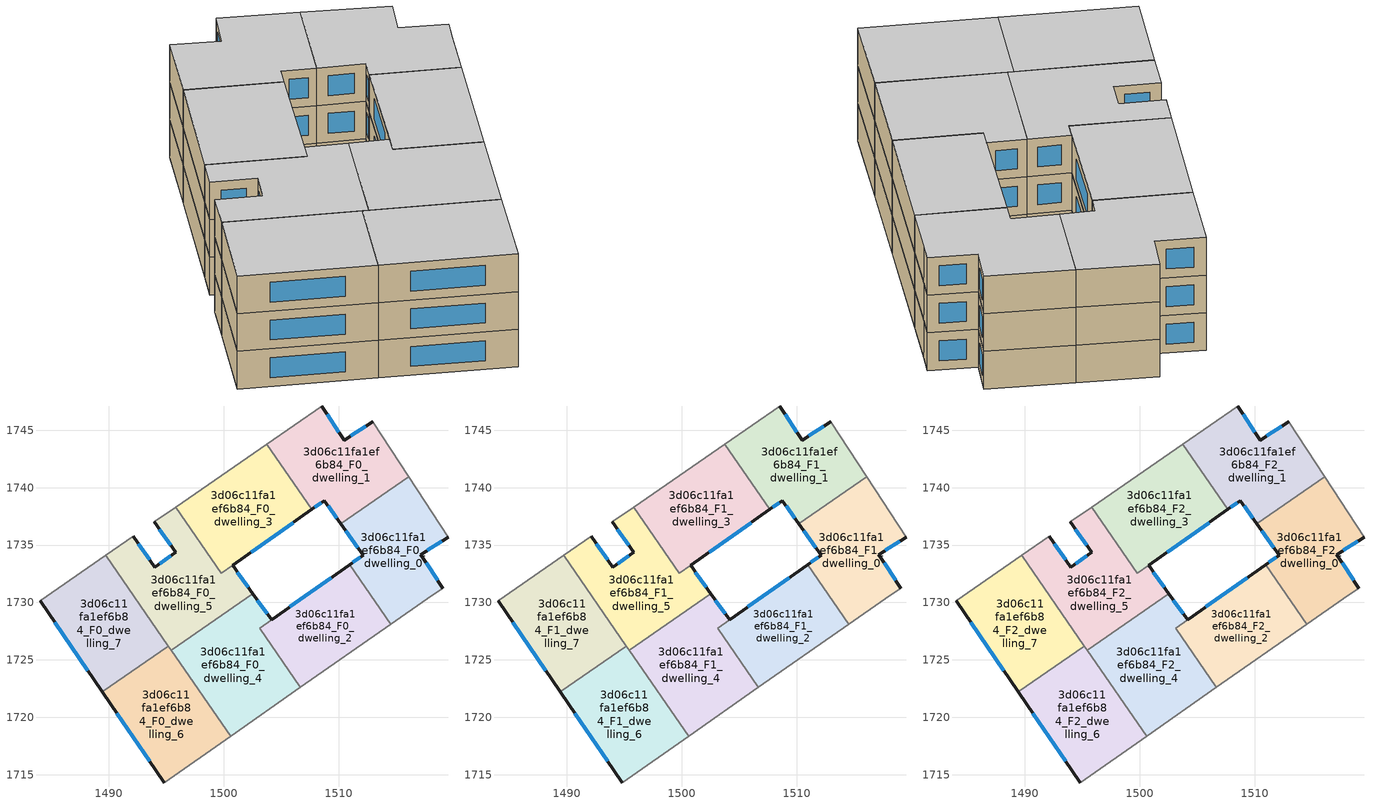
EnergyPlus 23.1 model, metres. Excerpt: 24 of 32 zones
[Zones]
3d06c11fa1ef6b84_F0_dwelling_0
 floor ground (EU_floor_Construction): 1516.1,1740.95 1519.54,1735.7 1517.18,1734.16 1519.09,1731.24 1517.72,1730.34 1514.55,1728.12 1510.98,1733.29 1512.15,1734.12 1510.19,1736.87 z0
 wall outside (EU_wall_Construction): 1510.19,1736.87 1512.15,1734.12 1510.98,1733.29 / 1519.09,1731.24 1517.18,1734.16 1519.54,1735.7 z0:3
 wall adiabatic (EU_wall_Construction): 1514.55,1728.12 1517.72,1730.34 1519.09,1731.24 / 1519.54,1735.7 1516.1,1740.95 z0:3
 wall to 3d06c11fa1ef6b84_F0_dwelling_2 (EU_wall_Construction): 1510.98,1733.29 1514.55,1728.12 z0:3
 wall to 3d06c11fa1ef6b84_F0_dwelling_1 (EU_wall_Construction): 1516.1,1740.95 1510.19,1736.87 z0:3
 window (EU_Window_Construction): 1511.88,1733.93 1511.26,1733.49 / 1510.65,1736.22 1511.69,1734.77 / 1517.73,1734.52 1518.98,1735.34 / 1518.64,1731.92 1517.63,1733.48 z0.7:2.3
3d06c11fa1ef6b84_F0_dwelling_1
 floor ground (EU_floor_Construction): 1512.97,1745.75 1516.1,1740.95 1510.19,1736.87 1508.76,1738.88 1507.66,1738.1 1503.75,1743.78 1508.55,1747.09 1510.48,1744.13 z0
 wall outside (EU_wall_Construction): 1507.66,1738.1 1508.76,1738.88 1510.19,1736.87 / 1512.97,1745.75 1510.48,1744.13 1508.55,1747.09 z0:3
 wall to 3d06c11fa1ef6b84_F0_dwelling_3 (EU_wall_Construction): 1503.75,1743.78 1507.66,1738.1 z0:3
 wall adiabatic (EU_wall_Construction): 1508.55,1747.09 1503.75,1743.78 / 1516.1,1740.95 1512.97,1745.75 z0:3
 window (EU_Window_Construction): 1509.09,1738.41 1509.85,1737.34 / 1507.92,1738.28 1508.5,1738.7 / 1510.03,1744.82 1509,1746.39 / 1512.39,1745.37 1511.07,1744.51 z0.7:2.3
3d06c11fa1ef6b84_F0_dwelling_2
 floor ground (EU_floor_Construction): 1510.98,1733.29 1514.55,1728.12 1506.67,1722.6 1503.13,1727.73 z0
 wall outside (EU_wall_Construction): 1510.98,1733.29 1504.17,1728.47 z0:3
 wall adiabatic (EU_wall_Construction): 1506.67,1722.6 1514.55,1728.12 z0:3
 wall to 3d06c11fa1ef6b84_F0_dwelling_4 (EU_wall_Construction): 1504.17,1728.47 1503.13,1727.73 1506.67,1722.6 z0:3
 window (EU_Window_Construction): 1509.38,1732.16 1505.77,1729.6 z0.7:2.3
3d06c11fa1ef6b84_F0_dwelling_3
 floor ground (EU_floor_Construction): 1503.75,1743.78 1507.66,1738.1 1499.81,1732.54 1495.83,1738.31 z0
 wall outside (EU_wall_Construction): 1500.78,1733.23 1507.66,1738.1 z0:3
 wall adiabatic (EU_wall_Construction): 1503.75,1743.78 1495.83,1738.31 z0:3
 wall to 3d06c11fa1ef6b84_F0_dwelling_5 (EU_wall_Construction): 1495.83,1738.31 1499.81,1732.54 1500.78,1733.23 z0:3
 window (EU_Window_Construction): 1502.4,1734.37 1506.05,1736.96 z0.7:2.3
3d06c11fa1ef6b84_F0_dwelling_4
 floor ground (EU_floor_Construction): 1504.17,1728.47 1503.13,1727.73 1506.67,1722.6 1500.6,1718.35 1495.44,1725.83 1502.55,1730.74 z0
 wall outside (EU_wall_Construction): 1504.17,1728.47 1502.55,1730.74 z0:3
 wall adiabatic (EU_wall_Construction): 1500.6,1718.35 1506.67,1722.6 z0:3
 wall to 3d06c11fa1ef6b84_F0_dwelling_5 (EU_wall_Construction): 1502.55,1730.74 1495.44,1725.83 z0:3
 wall to 3d06c11fa1ef6b84_F0_dwelling_6 (EU_wall_Construction): 1495.44,1725.83 1500.6,1718.35 z0:3
 window (EU_Window_Construction): 1503.79,1729 1502.93,1730.21 z0.7:2.3
3d06c11fa1ef6b84_F0_dwelling_5
 floor ground (EU_floor_Construction): 1500.78,1733.23 1502.55,1730.74 1495.44,1725.83 1489.73,1734.1 1492.12,1735.75 1493.99,1733.07 1495.83,1734.35 1493.96,1737.02 1495.83,1738.31 1499.81,1732.54 z0
 wall outside (EU_wall_Construction): 1493.96,1737.02 1495.83,1734.35 1493.99,1733.07 1492.12,1735.75 / 1502.55,1730.74 1500.78,1733.23 z0:3
 wall adiabatic (EU_wall_Construction): 1492.12,1735.75 1489.73,1734.1 / 1495.83,1738.31 1493.96,1737.02 z0:3
 wall to 3d06c11fa1ef6b84_F0_dwelling_7 (EU_wall_Construction): 1489.73,1734.1 1495.19,1726.18 z0:3
 wall to 3d06c11fa1ef6b84_F0_dwelling_6 (EU_wall_Construction): 1495.19,1726.18 1495.44,1725.83 z0:3
 window (EU_Window_Construction): 1493.55,1733.7 1492.56,1735.13 / 1495.39,1734.05 1494.42,1733.37 / 1494.4,1736.39 1495.39,1734.98 / 1502.14,1731.32 1501.2,1732.64 z0.7:2.3
3d06c11fa1ef6b84_F0_dwelling_6
 floor ground (EU_floor_Construction): 1495.19,1726.18 1500.6,1718.35 1494.82,1714.29 1489.42,1722.2 z0
 wall outside (EU_wall_Construction): 1489.42,1722.2 1494.82,1714.29 z0:3
 wall adiabatic (EU_wall_Construction): 1494.82,1714.29 1500.6,1718.35 z0:3
 wall to 3d06c11fa1ef6b84_F0_dwelling_7 (EU_wall_Construction): 1495.19,1726.18 1489.42,1722.2 z0:3
 window (EU_Window_Construction): 1490.69,1720.34 1493.55,1716.15 z0.7:2.3
3d06c11fa1ef6b84_F0_dwelling_7
 floor ground (EU_floor_Construction): 1489.73,1734.1 1495.19,1726.18 1489.42,1722.2 1484,1730.15 z0
 wall outside (EU_wall_Construction): 1484,1730.15 1489.42,1722.2 z0:3
 wall adiabatic (EU_wall_Construction): 1489.73,1734.1 1484,1730.15 z0:3
 window (EU_Window_Construction): 1485.28,1728.29 1488.15,1724.07 z0.7:2.3
3d06c11fa1ef6b84_F1_dwelling_0
 floor to 3d06c11fa1ef6b84_F0_dwelling_0 (EU_floor_Construction): 1516.1,1740.95 1519.54,1735.7 1517.18,1734.16 1519.09,1731.24 1517.72,1730.34 1514.55,1728.12 1510.98,1733.29 1512.15,1734.12 1510.19,1736.87 z3
 wall outside (EU_wall_Construction): 1510.19,1736.87 1512.15,1734.12 1510.98,1733.29 / 1519.09,1731.24 1517.18,1734.16 1519.54,1735.7 z3:6
 wall adiabatic (EU_wall_Construction): 1514.55,1728.12 1517.72,1730.34 1519.09,1731.24 / 1519.54,1735.7 1516.1,1740.95 z3:6
 wall to 3d06c11fa1ef6b84_F1_dwelling_2 (EU_wall_Construction): 1510.98,1733.29 1514.55,1728.12 z3:6
 wall to 3d06c11fa1ef6b84_F1_dwelling_1 (EU_wall_Construction): 1516.1,1740.95 1510.19,1736.87 z3:6
 window (EU_Window_Construction): 1511.88,1733.93 1511.26,1733.49 / 1510.65,1736.22 1511.69,1734.77 / 1517.73,1734.52 1518.98,1735.34 / 1518.64,1731.92 1517.63,1733.48 z3.7:5.3
3d06c11fa1ef6b84_F1_dwelling_1
 floor to 3d06c11fa1ef6b84_F0_dwelling_1 (EU_floor_Construction): 1512.97,1745.75 1516.1,1740.95 1510.19,1736.87 1508.76,1738.88 1507.66,1738.1 1503.75,1743.78 1508.55,1747.09 1510.48,1744.13 z3
 wall outside (EU_wall_Construction): 1507.66,1738.1 1508.76,1738.88 1510.19,1736.87 / 1512.97,1745.75 1510.48,1744.13 1508.55,1747.09 z3:6
 wall to 3d06c11fa1ef6b84_F1_dwelling_3 (EU_wall_Construction): 1503.75,1743.78 1507.66,1738.1 z3:6
 wall adiabatic (EU_wall_Construction): 1508.55,1747.09 1503.75,1743.78 / 1516.1,1740.95 1512.97,1745.75 z3:6
 window (EU_Window_Construction): 1509.09,1738.41 1509.85,1737.34 / 1507.92,1738.28 1508.5,1738.7 / 1510.03,1744.82 1509,1746.39 / 1512.39,1745.37 1511.07,1744.51 z3.7:5.3
3d06c11fa1ef6b84_F1_dwelling_2
 floor to 3d06c11fa1ef6b84_F0_dwelling_2 (EU_floor_Construction): 1510.98,1733.29 1514.55,1728.12 1506.67,1722.6 1503.13,1727.73 z3
 wall outside (EU_wall_Construction): 1510.98,1733.29 1504.17,1728.47 z3:6
 wall adiabatic (EU_wall_Construction): 1506.67,1722.6 1514.55,1728.12 z3:6
 wall to 3d06c11fa1ef6b84_F1_dwelling_4 (EU_wall_Construction): 1504.17,1728.47 1503.13,1727.73 1506.67,1722.6 z3:6
 window (EU_Window_Construction): 1509.38,1732.16 1505.77,1729.6 z3.7:5.3
3d06c11fa1ef6b84_F1_dwelling_3
 floor to 3d06c11fa1ef6b84_F0_dwelling_3 (EU_floor_Construction): 1503.75,1743.78 1507.66,1738.1 1499.81,1732.54 1495.83,1738.31 z3
 wall outside (EU_wall_Construction): 1500.78,1733.23 1507.66,1738.1 z3:6
 wall adiabatic (EU_wall_Construction): 1503.75,1743.78 1495.83,1738.31 z3:6
 wall to 3d06c11fa1ef6b84_F1_dwelling_5 (EU_wall_Construction): 1495.83,1738.31 1499.81,1732.54 1500.78,1733.23 z3:6
 window (EU_Window_Construction): 1502.4,1734.37 1506.05,1736.96 z3.7:5.3
3d06c11fa1ef6b84_F1_dwelling_4
 floor to 3d06c11fa1ef6b84_F0_dwelling_4 (EU_floor_Construction): 1504.17,1728.47 1503.13,1727.73 1506.67,1722.6 1500.6,1718.35 1495.44,1725.83 1502.55,1730.74 z3
 wall outside (EU_wall_Construction): 1504.17,1728.47 1502.55,1730.74 z3:6
 wall adiabatic (EU_wall_Construction): 1500.6,1718.35 1506.67,1722.6 z3:6
 wall to 3d06c11fa1ef6b84_F1_dwelling_5 (EU_wall_Construction): 1502.55,1730.74 1495.44,1725.83 z3:6
 wall to 3d06c11fa1ef6b84_F1_dwelling_6 (EU_wall_Construction): 1495.44,1725.83 1500.6,1718.35 z3:6
 window (EU_Window_Construction): 1503.79,1729 1502.93,1730.21 z3.7:5.3
3d06c11fa1ef6b84_F1_dwelling_5
 floor to 3d06c11fa1ef6b84_F0_dwelling_5 (EU_floor_Construction): 1500.78,1733.23 1502.55,1730.74 1495.44,1725.83 1489.73,1734.1 1492.12,1735.75 1493.99,1733.07 1495.83,1734.35 1493.96,1737.02 1495.83,1738.31 1499.81,1732.54 z3
 wall outside (EU_wall_Construction): 1493.96,1737.02 1495.83,1734.35 1493.99,1733.07 1492.12,1735.75 / 1502.55,1730.74 1500.78,1733.23 z3:6
 wall adiabatic (EU_wall_Construction): 1492.12,1735.75 1489.73,1734.1 / 1495.83,1738.31 1493.96,1737.02 z3:6
 wall to 3d06c11fa1ef6b84_F1_dwelling_7 (EU_wall_Construction): 1489.73,1734.1 1495.19,1726.18 z3:6
 wall to 3d06c11fa1ef6b84_F1_dwelling_6 (EU_wall_Construction): 1495.19,1726.18 1495.44,1725.83 z3:6
 window (EU_Window_Construction): 1493.55,1733.7 1492.56,1735.13 / 1495.39,1734.05 1494.42,1733.37 / 1494.4,1736.39 1495.39,1734.98 / 1502.14,1731.32 1501.2,1732.64 z3.7:5.3
3d06c11fa1ef6b84_F1_dwelling_6
 floor to 3d06c11fa1ef6b84_F0_dwelling_6 (EU_floor_Construction): 1495.19,1726.18 1500.6,1718.35 1494.82,1714.29 1489.42,1722.2 z3
 wall outside (EU_wall_Construction): 1489.42,1722.2 1494.82,1714.29 z3:6
 wall adiabatic (EU_wall_Construction): 1494.82,1714.29 1500.6,1718.35 z3:6
 wall to 3d06c11fa1ef6b84_F1_dwelling_7 (EU_wall_Construction): 1495.19,1726.18 1489.42,1722.2 z3:6
 window (EU_Window_Construction): 1490.69,1720.34 1493.55,1716.15 z3.7:5.3
3d06c11fa1ef6b84_F1_dwelling_7
 floor to 3d06c11fa1ef6b84_F0_dwelling_7 (EU_floor_Construction): 1489.73,1734.1 1495.19,1726.18 1489.42,1722.2 1484,1730.15 z3
 wall outside (EU_wall_Construction): 1484,1730.15 1489.42,1722.2 z3:6
 wall adiabatic (EU_wall_Construction): 1489.73,1734.1 1484,1730.15 z3:6
 window (EU_Window_Construction): 1485.28,1728.29 1488.15,1724.07 z3.7:5.3
3d06c11fa1ef6b84_F2_dwelling_0
 floor to 3d06c11fa1ef6b84_F1_dwelling_0 (EU_floor_Construction): 1516.1,1740.95 1519.54,1735.7 1517.18,1734.16 1519.09,1731.24 1517.72,1730.34 1514.55,1728.12 1510.98,1733.29 1512.15,1734.12 1510.19,1736.87 z6
 wall outside (EU_wall_Construction): 1510.19,1736.87 1512.15,1734.12 1510.98,1733.29 / 1519.09,1731.24 1517.18,1734.16 1519.54,1735.7 z6:9
 wall adiabatic (EU_wall_Construction): 1514.55,1728.12 1517.72,1730.34 1519.09,1731.24 / 1519.54,1735.7 1516.1,1740.95 z6:9
 wall to 3d06c11fa1ef6b84_F2_dwelling_2 (EU_wall_Construction): 1510.98,1733.29 1514.55,1728.12 z6:9
 wall to 3d06c11fa1ef6b84_F2_dwelling_1 (EU_wall_Construction): 1516.1,1740.95 1510.19,1736.87 z6:9
 window (EU_Window_Construction): 1511.88,1733.93 1511.26,1733.49 / 1510.65,1736.22 1511.69,1734.77 / 1517.73,1734.52 1518.98,1735.34 / 1518.64,1731.92 1517.63,1733.48 z6.7:8.3
 ceiling to 3d06c11fa1ef6b84_F3_dwelling_0 (EU_floor_Construction): 1517.72,1730.34 1519.09,1731.24 1517.18,1734.16 1519.54,1735.7 1516.1,1740.95 1510.19,1736.87 1512.15,1734.12 1510.98,1733.29 1514.55,1728.12 z9
3d06c11fa1ef6b84_F2_dwelling_1
 floor to 3d06c11fa1ef6b84_F1_dwelling_1 (EU_floor_Construction): 1512.97,1745.75 1516.1,1740.95 1510.19,1736.87 1508.76,1738.88 1507.66,1738.1 1503.75,1743.78 1508.55,1747.09 1510.48,1744.13 z6
 wall outside (EU_wall_Construction): 1507.66,1738.1 1508.76,1738.88 1510.19,1736.87 / 1512.97,1745.75 1510.48,1744.13 1508.55,1747.09 z6:9
 wall to 3d06c11fa1ef6b84_F2_dwelling_3 (EU_wall_Construction): 1503.75,1743.78 1507.66,1738.1 z6:9
 wall adiabatic (EU_wall_Construction): 1508.55,1747.09 1503.75,1743.78 / 1516.1,1740.95 1512.97,1745.75 z6:9
 window (EU_Window_Construction): 1509.09,1738.41 1509.85,1737.34 / 1507.92,1738.28 1508.5,1738.7 / 1510.03,1744.82 1509,1746.39 / 1512.39,1745.37 1511.07,1744.51 z6.7:8.3
 ceiling to 3d06c11fa1ef6b84_F3_dwelling_1 (EU_floor_Construction): 1516.1,1740.95 1512.97,1745.75 1510.48,1744.13 1508.55,1747.09 1503.75,1743.78 1507.66,1738.1 1508.76,1738.88 1510.19,1736.87 z9
3d06c11fa1ef6b84_F2_dwelling_2
 floor to 3d06c11fa1ef6b84_F1_dwelling_2 (EU_floor_Construction): 1510.98,1733.29 1514.55,1728.12 1506.67,1722.6 1503.13,1727.73 z6
 wall outside (EU_wall_Construction): 1510.98,1733.29 1504.17,1728.47 z6:9
 wall adiabatic (EU_wall_Construction): 1506.67,1722.6 1514.55,1728.12 z6:9
 wall to 3d06c11fa1ef6b84_F2_dwelling_4 (EU_wall_Construction): 1504.17,1728.47 1503.13,1727.73 1506.67,1722.6 z6:9
 window (EU_Window_Construction): 1509.38,1732.16 1505.77,1729.6 z6.7:8.3
 ceiling to 3d06c11fa1ef6b84_F3_dwelling_2 (EU_floor_Construction): 1514.55,1728.12 1510.98,1733.29 1503.13,1727.73 1506.67,1722.6 z9
3d06c11fa1ef6b84_F2_dwelling_3
 floor to 3d06c11fa1ef6b84_F1_dwelling_3 (EU_floor_Construction): 1503.75,1743.78 1507.66,1738.1 1499.81,1732.54 1495.83,1738.31 z6
 wall outside (EU_wall_Construction): 1500.78,1733.23 1507.66,1738.1 z6:9
 wall adiabatic (EU_wall_Construction): 1503.75,1743.78 1495.83,1738.31 z6:9
 wall to 3d06c11fa1ef6b84_F2_dwelling_5 (EU_wall_Construction): 1495.83,1738.31 1499.81,1732.54 1500.78,1733.23 z6:9
 window (EU_Window_Construction): 1502.4,1734.37 1506.05,1736.96 z6.7:8.3
 ceiling to 3d06c11fa1ef6b84_F3_dwelling_3 (EU_floor_Construction): 1507.66,1738.1 1503.75,1743.78 1495.83,1738.31 1499.81,1732.54 z9
3d06c11fa1ef6b84_F2_dwelling_4
 floor to 3d06c11fa1ef6b84_F1_dwelling_4 (EU_floor_Construction): 1504.17,1728.47 1503.13,1727.73 1506.67,1722.6 1500.6,1718.35 1495.44,1725.83 1502.55,1730.74 z6
 wall outside (EU_wall_Construction): 1504.17,1728.47 1502.55,1730.74 z6:9
 wall adiabatic (EU_wall_Construction): 1500.6,1718.35 1506.67,1722.6 z6:9
 wall to 3d06c11fa1ef6b84_F2_dwelling_5 (EU_wall_Construction): 1502.55,1730.74 1495.44,1725.83 z6:9
 wall to 3d06c11fa1ef6b84_F2_dwelling_6 (EU_wall_Construction): 1495.44,1725.83 1500.6,1718.35 z6:9
 window (EU_Window_Construction): 1503.79,1729 1502.93,1730.21 z6.7:8.3
 ceiling to 3d06c11fa1ef6b84_F3_dwelling_4 (EU_floor_Construction): 1506.67,1722.6 1503.13,1727.73 1504.17,1728.47 1502.55,1730.74 1495.44,1725.83 1500.6,1718.35 z9
3d06c11fa1ef6b84_F2_dwelling_5
 floor to 3d06c11fa1ef6b84_F1_dwelling_5 (EU_floor_Construction): 1500.78,1733.23 1502.55,1730.74 1495.44,1725.83 1489.73,1734.1 1492.12,1735.75 1493.99,1733.07 1495.83,1734.35 1493.96,1737.02 1495.83,1738.31 1499.81,1732.54 z6
 wall outside (EU_wall_Construction): 1493.96,1737.02 1495.83,1734.35 1493.99,1733.07 1492.12,1735.75 / 1502.55,1730.74 1500.78,1733.23 z6:9
 wall adiabatic (EU_wall_Construction): 1492.12,1735.75 1489.73,1734.1 / 1495.83,1738.31 1493.96,1737.02 z6:9
 wall to 3d06c11fa1ef6b84_F2_dwelling_7 (EU_wall_Construction): 1489.73,1734.1 1495.19,1726.18 z6:9
 wall to 3d06c11fa1ef6b84_F2_dwelling_6 (EU_wall_Construction): 1495.19,1726.18 1495.44,1725.83 z6:9
 window (EU_Window_Construction): 1493.55,1733.7 1492.56,1735.13 / 1495.39,1734.05 1494.42,1733.37 / 1494.4,1736.39 1495.39,1734.98 / 1502.14,1731.32 1501.2,1732.64 z6.7:8.3
 ceiling to 3d06c11fa1ef6b84_F3_dwelling_5 (EU_floor_Construction): 1502.55,1730.74 1500.78,1733.23 1499.81,1732.54 1495.83,1738.31 1493.96,1737.02 1495.83,1734.35 1493.99,1733.07 1492.12,1735.75 1489.73,1734.1 1495.44,1725.83 z9
3d06c11fa1ef6b84_F2_dwelling_6
 floor to 3d06c11fa1ef6b84_F1_dwelling_6 (EU_floor_Construction): 1495.19,1726.18 1500.6,1718.35 1494.82,1714.29 1489.42,1722.2 z6
 wall outside (EU_wall_Construction): 1489.42,1722.2 1494.82,1714.29 z6:9
 wall adiabatic (EU_wall_Construction): 1494.82,1714.29 1500.6,1718.35 z6:9
 wall to 3d06c11fa1ef6b84_F2_dwelling_7 (EU_wall_Construction): 1495.19,1726.18 1489.42,1722.2 z6:9
 window (EU_Window_Construction): 1490.69,1720.34 1493.55,1716.15 z6.7:8.3
 ceiling to 3d06c11fa1ef6b84_F3_dwelling_6 (EU_floor_Construction): 1500.6,1718.35 1495.19,1726.18 1489.42,1722.2 1494.82,1714.29 z9
3d06c11fa1ef6b84_F2_dwelling_7
 floor to 3d06c11fa1ef6b84_F1_dwelling_7 (EU_floor_Construction): 1489.73,1734.1 1495.19,1726.18 1489.42,1722.2 1484,1730.15 z6
 wall outside (EU_wall_Construction): 1484,1730.15 1489.42,1722.2 z6:9
 wall adiabatic (EU_wall_Construction): 1489.73,1734.1 1484,1730.15 z6:9
 window (EU_Window_Construction): 1485.28,1728.29 1488.15,1724.07 z6.7:8.3
 ceiling to 3d06c11fa1ef6b84_F3_dwelling_7 (EU_floor_Construction): 1495.19,1726.18 1489.73,1734.1 1484,1730.15 1489.42,1722.2 z9
[Building]
EU S2 Campaign: North Axis=0; Terrain=City; Solar Distribution=FullExterior
[Site:Location]
Budapest.Ferenc.Liszt.Intl.AP: Latitude=47.437; Longitude=19.256; Time Zone=1; Elevation=185
[SizingPeriod:WeatherFileDays]
AnnualSizingPeriod: Begin Month=1; Begin Day of Month=1; End Month=12; End Day of Month=31; Day of Week for Start Day=Monday; Use Weather File Daylight Saving Period=No; Use Weather File Rain and Snow Indicators=No
[MATERIAL]
EU_InternalMass_Material: Roughness=MediumRough; Thickness=0.1; Conductivity=1; Density=1800; Specific Heat=900; Thermal Absorptance=0.9; Solar Absorptance=0.7; Visible Absorptance=0.7
[MATERIAL:NOMASS] Roughness=MediumRough; Thermal Absorptance=0.9; Solar Absorptance=0.7; Visible Absorptance=0.7
Name | Thermal Resistance
EU_wall_NoMass | 0.832559
EU_floor_NoMass | 0.872794
[WINDOWMATERIAL:SIMPLEGLAZINGSYSTEM]
EU_Window_SimpleGlazing: UFactor=2.79869; Solar Heat Gain Coefficient=0.75; Visible Transmittance=0.75
[CONSTRUCTION]
EU_wall_Construction: EU_wall_NoMass
EU_floor_Construction: EU_floor_NoMass
EU_Window_Construction: EU_Window_SimpleGlazing
EU_InternalMass_Construction: EU_InternalMass_Material
[ZONE] Type=1; Multiplier=1; Ceiling Height=autocalculate; Floor Area=autocalculate; Part of Total Floor Area=Yes
Name | Volume
3d06c11fa1ef6b84_F0_dwelling_0; 3d06c11fa1ef6b84_F1_dwelling_0; 3d06c11fa1ef6b84_F2_dwelling_0 | 201.524
3d06c11fa1ef6b84_F0_dwelling_1; 3d06c11fa1ef6b84_F1_dwelling_1; 3d06c11fa1ef6b84_F2_dwelling_1; 3d06c11fa1ef6b84_F0_dwelling_6; 3d06c11fa1ef6b84_F1_dwelling_6; 3d06c11fa1ef6b84_F2_dwelling_6 | 201.544
3d06c11fa1ef6b84_F0_dwelling_2; 3d06c11fa1ef6b84_F1_dwelling_2; 3d06c11fa1ef6b84_F2_dwelling_2 | 180.771
3d06c11fa1ef6b84_F0_dwelling_3; 3d06c11fa1ef6b84_F1_dwelling_3; 3d06c11fa1ef6b84_F2_dwelling_3 | 200.662
3d06c11fa1ef6b84_F0_dwelling_4; 3d06c11fa1ef6b84_F1_dwelling_4; 3d06c11fa1ef6b84_F2_dwelling_4 | 212.081
3d06c11fa1ef6b84_F0_dwelling_5; 3d06c11fa1ef6b84_F1_dwelling_5; 3d06c11fa1ef6b84_F2_dwelling_5 | 212.617
3d06c11fa1ef6b84_F0_dwelling_7; 3d06c11fa1ef6b84_F1_dwelling_7; 3d06c11fa1ef6b84_F2_dwelling_7 | 201.533
[INTERNALMASS] Construction=EU_InternalMass_Construction
Name | Zone or ZoneList | Surface Area
3d06c11fa1ef6b84_F0_dwelling_0_EU_InternalMass | 3d06c11fa1ef6b84_F0_dwelling_0 | 67.1744
3d06c11fa1ef6b84_F0_dwelling_1_EU_InternalMass | 3d06c11fa1ef6b84_F0_dwelling_1 | 67.1815
3d06c11fa1ef6b84_F0_dwelling_2_EU_InternalMass | 3d06c11fa1ef6b84_F0_dwelling_2 | 60.2587
3d06c11fa1ef6b84_F0_dwelling_3_EU_InternalMass | 3d06c11fa1ef6b84_F0_dwelling_3 | 66.8849
3d06c11fa1ef6b84_F0_dwelling_4_EU_InternalMass | 3d06c11fa1ef6b84_F0_dwelling_4 | 70.6901
3d06c11fa1ef6b84_F0_dwelling_5_EU_InternalMass | 3d06c11fa1ef6b84_F0_dwelling_5 | 70.8768
3d06c11fa1ef6b84_F0_dwelling_6_EU_InternalMass | 3d06c11fa1ef6b84_F0_dwelling_6 | 67.1814
3d06c11fa1ef6b84_F0_dwelling_7_EU_InternalMass | 3d06c11fa1ef6b84_F0_dwelling_7 | 67.1777
3d06c11fa1ef6b84_F1_dwelling_0_EU_InternalMass | 3d06c11fa1ef6b84_F1_dwelling_0 | 67.1744
3d06c11fa1ef6b84_F1_dwelling_1_EU_InternalMass | 3d06c11fa1ef6b84_F1_dwelling_1 | 67.1815
3d06c11fa1ef6b84_F1_dwelling_2_EU_InternalMass | 3d06c11fa1ef6b84_F1_dwelling_2 | 60.2587
3d06c11fa1ef6b84_F1_dwelling_3_EU_InternalMass | 3d06c11fa1ef6b84_F1_dwelling_3 | 66.8849
3d06c11fa1ef6b84_F1_dwelling_4_EU_InternalMass | 3d06c11fa1ef6b84_F1_dwelling_4 | 70.6901
3d06c11fa1ef6b84_F1_dwelling_5_EU_InternalMass | 3d06c11fa1ef6b84_F1_dwelling_5 | 70.8768
3d06c11fa1ef6b84_F1_dwelling_6_EU_InternalMass | 3d06c11fa1ef6b84_F1_dwelling_6 | 67.1814
3d06c11fa1ef6b84_F1_dwelling_7_EU_InternalMass | 3d06c11fa1ef6b84_F1_dwelling_7 | 67.1777
3d06c11fa1ef6b84_F2_dwelling_0_EU_InternalMass | 3d06c11fa1ef6b84_F2_dwelling_0 | 67.1744
3d06c11fa1ef6b84_F2_dwelling_1_EU_InternalMass | 3d06c11fa1ef6b84_F2_dwelling_1 | 67.1815
3d06c11fa1ef6b84_F2_dwelling_2_EU_InternalMass | 3d06c11fa1ef6b84_F2_dwelling_2 | 60.2587
3d06c11fa1ef6b84_F2_dwelling_3_EU_InternalMass | 3d06c11fa1ef6b84_F2_dwelling_3 | 66.8849
3d06c11fa1ef6b84_F2_dwelling_4_EU_InternalMass | 3d06c11fa1ef6b84_F2_dwelling_4 | 70.6901
3d06c11fa1ef6b84_F2_dwelling_5_EU_InternalMass | 3d06c11fa1ef6b84_F2_dwelling_5 | 70.8768
3d06c11fa1ef6b84_F2_dwelling_6_EU_InternalMass | 3d06c11fa1ef6b84_F2_dwelling_6 | 67.1814
3d06c11fa1ef6b84_F2_dwelling_7_EU_InternalMass | 3d06c11fa1ef6b84_F2_dwelling_7 | 67.1777
[OTHEREQUIPMENT] Fuel Type=Electricity; Design Level Calculation Method=Watts/Area; Power per Zone Floor Area=1; Fraction Latent=0; Fraction Radiant=0; Fraction Lost=0; Carbon Dioxide Generation Rate=0; EndUse Subcategory=EU_Step8_InternalGains
Name | Zone or ZoneList or Space or SpaceList | Schedule
EU_Step8_InternalGain_3d06c11fa1ef6b84_F0_dwelling_0_f000 | 3d06c11fa1ef6b84_F0_dwelling_0 | EU_Step8_GainSchedule_3d06c11fa1ef6b84_F0_dwelling_0_f000
EU_Step8_InternalGain_3d06c11fa1ef6b84_F0_dwelling_1_f000 | 3d06c11fa1ef6b84_F0_dwelling_1 | EU_Step8_GainSchedule_3d06c11fa1ef6b84_F0_dwelling_1_f000
EU_Step8_InternalGain_3d06c11fa1ef6b84_F0_dwelling_2_f000 | 3d06c11fa1ef6b84_F0_dwelling_2 | EU_Step8_GainSchedule_3d06c11fa1ef6b84_F0_dwelling_2_f000
EU_Step8_InternalGain_3d06c11fa1ef6b84_F0_dwelling_3_f000 | 3d06c11fa1ef6b84_F0_dwelling_3 | EU_Step8_GainSchedule_3d06c11fa1ef6b84_F0_dwelling_3_f000
EU_Step8_InternalGain_3d06c11fa1ef6b84_F0_dwelling_4_f000 | 3d06c11fa1ef6b84_F0_dwelling_4 | EU_Step8_GainSchedule_3d06c11fa1ef6b84_F0_dwelling_4_f000
EU_Step8_InternalGain_3d06c11fa1ef6b84_F0_dwelling_5_f000 | 3d06c11fa1ef6b84_F0_dwelling_5 | EU_Step8_GainSchedule_3d06c11fa1ef6b84_F0_dwelling_5_f000
EU_Step8_InternalGain_3d06c11fa1ef6b84_F0_dwelling_6_f000 | 3d06c11fa1ef6b84_F0_dwelling_6 | EU_Step8_GainSchedule_3d06c11fa1ef6b84_F0_dwelling_6_f000
EU_Step8_InternalGain_3d06c11fa1ef6b84_F0_dwelling_7_f000 | 3d06c11fa1ef6b84_F0_dwelling_7 | EU_Step8_GainSchedule_3d06c11fa1ef6b84_F0_dwelling_7_f000
EU_Step8_InternalGain_3d06c11fa1ef6b84_F1_dwelling_0_f000 | 3d06c11fa1ef6b84_F1_dwelling_0 | EU_Step8_GainSchedule_3d06c11fa1ef6b84_F1_dwelling_0_f000
EU_Step8_InternalGain_3d06c11fa1ef6b84_F1_dwelling_1_f000 | 3d06c11fa1ef6b84_F1_dwelling_1 | EU_Step8_GainSchedule_3d06c11fa1ef6b84_F1_dwelling_1_f000
EU_Step8_InternalGain_3d06c11fa1ef6b84_F1_dwelling_2_f000 | 3d06c11fa1ef6b84_F1_dwelling_2 | EU_Step8_GainSchedule_3d06c11fa1ef6b84_F1_dwelling_2_f000
EU_Step8_InternalGain_3d06c11fa1ef6b84_F1_dwelling_3_f000 | 3d06c11fa1ef6b84_F1_dwelling_3 | EU_Step8_GainSchedule_3d06c11fa1ef6b84_F1_dwelling_3_f000
EU_Step8_InternalGain_3d06c11fa1ef6b84_F1_dwelling_4_f000 | 3d06c11fa1ef6b84_F1_dwelling_4 | EU_Step8_GainSchedule_3d06c11fa1ef6b84_F1_dwelling_4_f000
EU_Step8_InternalGain_3d06c11fa1ef6b84_F1_dwelling_5_f000 | 3d06c11fa1ef6b84_F1_dwelling_5 | EU_Step8_GainSchedule_3d06c11fa1ef6b84_F1_dwelling_5_f000
EU_Step8_InternalGain_3d06c11fa1ef6b84_F1_dwelling_6_f000 | 3d06c11fa1ef6b84_F1_dwelling_6 | EU_Step8_GainSchedule_3d06c11fa1ef6b84_F1_dwelling_6_f000
EU_Step8_InternalGain_3d06c11fa1ef6b84_F1_dwelling_7_f000 | 3d06c11fa1ef6b84_F1_dwelling_7 | EU_Step8_GainSchedule_3d06c11fa1ef6b84_F1_dwelling_7_f000
EU_Step8_InternalGain_3d06c11fa1ef6b84_F2_dwelling_0_f000 | 3d06c11fa1ef6b84_F2_dwelling_0 | EU_Step8_GainSchedule_3d06c11fa1ef6b84_F2_dwelling_0_f000
EU_Step8_InternalGain_3d06c11fa1ef6b84_F2_dwelling_1_f000 | 3d06c11fa1ef6b84_F2_dwelling_1 | EU_Step8_GainSchedule_3d06c11fa1ef6b84_F2_dwelling_1_f000
EU_Step8_InternalGain_3d06c11fa1ef6b84_F2_dwelling_2_f000 | 3d06c11fa1ef6b84_F2_dwelling_2 | EU_Step8_GainSchedule_3d06c11fa1ef6b84_F2_dwelling_2_f000
EU_Step8_InternalGain_3d06c11fa1ef6b84_F2_dwelling_3_f000 | 3d06c11fa1ef6b84_F2_dwelling_3 | EU_Step8_GainSchedule_3d06c11fa1ef6b84_F2_dwelling_3_f000
EU_Step8_InternalGain_3d06c11fa1ef6b84_F2_dwelling_4_f000 | 3d06c11fa1ef6b84_F2_dwelling_4 | EU_Step8_GainSchedule_3d06c11fa1ef6b84_F2_dwelling_4_f000
EU_Step8_InternalGain_3d06c11fa1ef6b84_F2_dwelling_5_f000 | 3d06c11fa1ef6b84_F2_dwelling_5 | EU_Step8_GainSchedule_3d06c11fa1ef6b84_F2_dwelling_5_f000
EU_Step8_InternalGain_3d06c11fa1ef6b84_F2_dwelling_6_f000 | 3d06c11fa1ef6b84_F2_dwelling_6 | EU_Step8_GainSchedule_3d06c11fa1ef6b84_F2_dwelling_6_f000
EU_Step8_InternalGain_3d06c11fa1ef6b84_F2_dwelling_7_f000 | 3d06c11fa1ef6b84_F2_dwelling_7 | EU_Step8_GainSchedule_3d06c11fa1ef6b84_F2_dwelling_7_f000
[ZONEVENTILATION:DESIGNFLOWRATE] Schedule=EU_AlwaysOn; Design Flow Rate Calculation Method=AirChanges/Hour; Air Changes per Hour=0.475469; Ventilation Type=Natural; Fan Pressure Rise=0; Fan Total Efficiency=1; Constant Term Coefficient=1; Temperature Term Coefficient=0; Velocity Term Coefficient=0; Velocity Squared Term Coefficient=0; Minimum Indoor Temperature=-100; Maximum Indoor Temperature=100; Delta Temperature=-100; Minimum Outdoor Temperature=-100; Maximum Outdoor Temperature=100; Maximum Wind Speed=40
Name | Zone or ZoneList or Space or SpaceList
EU_ConstantAir_3d06c11fa1ef6b84_F0_dwelling_0 | 3d06c11fa1ef6b84_F0_dwelling_0
EU_ConstantAir_3d06c11fa1ef6b84_F0_dwelling_1 | 3d06c11fa1ef6b84_F0_dwelling_1
EU_ConstantAir_3d06c11fa1ef6b84_F0_dwelling_2 | 3d06c11fa1ef6b84_F0_dwelling_2
EU_ConstantAir_3d06c11fa1ef6b84_F0_dwelling_3 | 3d06c11fa1ef6b84_F0_dwelling_3
EU_ConstantAir_3d06c11fa1ef6b84_F0_dwelling_4 | 3d06c11fa1ef6b84_F0_dwelling_4
EU_ConstantAir_3d06c11fa1ef6b84_F0_dwelling_5 | 3d06c11fa1ef6b84_F0_dwelling_5
EU_ConstantAir_3d06c11fa1ef6b84_F0_dwelling_6 | 3d06c11fa1ef6b84_F0_dwelling_6
EU_ConstantAir_3d06c11fa1ef6b84_F0_dwelling_7 | 3d06c11fa1ef6b84_F0_dwelling_7
EU_ConstantAir_3d06c11fa1ef6b84_F1_dwelling_0 | 3d06c11fa1ef6b84_F1_dwelling_0
EU_ConstantAir_3d06c11fa1ef6b84_F1_dwelling_1 | 3d06c11fa1ef6b84_F1_dwelling_1
EU_ConstantAir_3d06c11fa1ef6b84_F1_dwelling_2 | 3d06c11fa1ef6b84_F1_dwelling_2
EU_ConstantAir_3d06c11fa1ef6b84_F1_dwelling_3 | 3d06c11fa1ef6b84_F1_dwelling_3
EU_ConstantAir_3d06c11fa1ef6b84_F1_dwelling_4 | 3d06c11fa1ef6b84_F1_dwelling_4
EU_ConstantAir_3d06c11fa1ef6b84_F1_dwelling_5 | 3d06c11fa1ef6b84_F1_dwelling_5
EU_ConstantAir_3d06c11fa1ef6b84_F1_dwelling_6 | 3d06c11fa1ef6b84_F1_dwelling_6
EU_ConstantAir_3d06c11fa1ef6b84_F1_dwelling_7 | 3d06c11fa1ef6b84_F1_dwelling_7
EU_ConstantAir_3d06c11fa1ef6b84_F2_dwelling_0 | 3d06c11fa1ef6b84_F2_dwelling_0
EU_ConstantAir_3d06c11fa1ef6b84_F2_dwelling_1 | 3d06c11fa1ef6b84_F2_dwelling_1
EU_ConstantAir_3d06c11fa1ef6b84_F2_dwelling_2 | 3d06c11fa1ef6b84_F2_dwelling_2
EU_ConstantAir_3d06c11fa1ef6b84_F2_dwelling_3 | 3d06c11fa1ef6b84_F2_dwelling_3
EU_ConstantAir_3d06c11fa1ef6b84_F2_dwelling_4 | 3d06c11fa1ef6b84_F2_dwelling_4
EU_ConstantAir_3d06c11fa1ef6b84_F2_dwelling_5 | 3d06c11fa1ef6b84_F2_dwelling_5
EU_ConstantAir_3d06c11fa1ef6b84_F2_dwelling_6 | 3d06c11fa1ef6b84_F2_dwelling_6
EU_ConstantAir_3d06c11fa1ef6b84_F2_dwelling_7 | 3d06c11fa1ef6b84_F2_dwelling_7
[HVACTEMPLATE:THERMOSTAT] Constant Heating Setpoint=20; Constant Cooling Setpoint=50
EU_HeatOnly_3d06c11fa1ef6b84_F0_dwelling_0; EU_HeatOnly_3d06c11fa1ef6b84_F0_dwelling_1; EU_HeatOnly_3d06c11fa1ef6b84_F0_dwelling_2; EU_HeatOnly_3d06c11fa1ef6b84_F0_dwelling_3; EU_HeatOnly_3d06c11fa1ef6b84_F0_dwelling_4; EU_HeatOnly_3d06c11fa1ef6b84_F0_dwelling_5; EU_HeatOnly_3d06c11fa1ef6b84_F0_dwelling_6; EU_HeatOnly_3d06c11fa1ef6b84_F0_dwelling_7; EU_HeatOnly_3d06c11fa1ef6b84_F1_dwelling_0; EU_HeatOnly_3d06c11fa1ef6b84_F1_dwelling_1; EU_HeatOnly_3d06c11fa1ef6b84_F1_dwelling_2; EU_HeatOnly_3d06c11fa1ef6b84_F1_dwelling_3; EU_HeatOnly_3d06c11fa1ef6b84_F1_dwelling_4; EU_HeatOnly_3d06c11fa1ef6b84_F1_dwelling_5; EU_HeatOnly_3d06c11fa1ef6b84_F1_dwelling_6; EU_HeatOnly_3d06c11fa1ef6b84_F1_dwelling_7; EU_HeatOnly_3d06c11fa1ef6b84_F2_dwelling_0; EU_HeatOnly_3d06c11fa1ef6b84_F2_dwelling_1; EU_HeatOnly_3d06c11fa1ef6b84_F2_dwelling_2; EU_HeatOnly_3d06c11fa1ef6b84_F2_dwelling_3; EU_HeatOnly_3d06c11fa1ef6b84_F2_dwelling_4; EU_HeatOnly_3d06c11fa1ef6b84_F2_dwelling_5; EU_HeatOnly_3d06c11fa1ef6b84_F2_dwelling_6; EU_HeatOnly_3d06c11fa1ef6b84_F2_dwelling_7; EU_HeatOnly_3d06c11fa1ef6b84_F3_dwelling_0; EU_HeatOnly_3d06c11fa1ef6b84_F3_dwelling_1; EU_HeatOnly_3d06c11fa1ef6b84_F3_dwelling_2; EU_HeatOnly_3d06c11fa1ef6b84_F3_dwelling_3; EU_HeatOnly_3d06c11fa1ef6b84_F3_dwelling_4; EU_HeatOnly_3d06c11fa1ef6b84_F3_dwelling_5; EU_HeatOnly_3d06c11fa1ef6b84_F3_dwelling_6; EU_HeatOnly_3d06c11fa1ef6b84_F3_dwelling_7
[HVACTEMPLATE:ZONE:IDEALLOADSAIRSYSTEM] System Availability Schedule=EU_AlwaysOn; Maximum Heating Supply Air Temperature=50; Minimum Cooling Supply Air Temperature=13; Maximum Heating Supply Air Humidity Ratio=0.0156; Minimum Cooling Supply Air Humidity Ratio=0.0077; Heating Limit=NoLimit; Cooling Limit=NoLimit; Heating Availability Schedule=EU_AlwaysOn; Cooling Availability Schedule=EU_CoolingOff; Dehumidification Control Type=ConstantSensibleHeatRatio; Cooling Sensible Heat Ratio=0.7; Dehumidification Setpoint=60; Humidification Control Type=None; Humidification Setpoint=30; Outdoor Air Method=None; Outdoor Air Flow Rate per Person=0.00944; Outdoor Air Flow Rate per Zone Floor Area=0; Outdoor Air Flow Rate per Zone=0; Demand Controlled Ventilation Type=None; Outdoor Air Economizer Type=NoEconomizer; Heat Recovery Type=None; Sensible Heat Recovery Effectiveness=0.7; Latent Heat Recovery Effectiveness=0.65
Name | Template Thermostat
3d06c11fa1ef6b84_F0_dwelling_0 | EU_HeatOnly_3d06c11fa1ef6b84_F0_dwelling_0
3d06c11fa1ef6b84_F0_dwelling_1 | EU_HeatOnly_3d06c11fa1ef6b84_F0_dwelling_1
3d06c11fa1ef6b84_F0_dwelling_2 | EU_HeatOnly_3d06c11fa1ef6b84_F0_dwelling_2
3d06c11fa1ef6b84_F0_dwelling_3 | EU_HeatOnly_3d06c11fa1ef6b84_F0_dwelling_3
3d06c11fa1ef6b84_F0_dwelling_4 | EU_HeatOnly_3d06c11fa1ef6b84_F0_dwelling_4
3d06c11fa1ef6b84_F0_dwelling_5 | EU_HeatOnly_3d06c11fa1ef6b84_F0_dwelling_5
3d06c11fa1ef6b84_F0_dwelling_6 | EU_HeatOnly_3d06c11fa1ef6b84_F0_dwelling_6
3d06c11fa1ef6b84_F0_dwelling_7 | EU_HeatOnly_3d06c11fa1ef6b84_F0_dwelling_7
3d06c11fa1ef6b84_F1_dwelling_0 | EU_HeatOnly_3d06c11fa1ef6b84_F1_dwelling_0
3d06c11fa1ef6b84_F1_dwelling_1 | EU_HeatOnly_3d06c11fa1ef6b84_F1_dwelling_1
3d06c11fa1ef6b84_F1_dwelling_2 | EU_HeatOnly_3d06c11fa1ef6b84_F1_dwelling_2
3d06c11fa1ef6b84_F1_dwelling_3 | EU_HeatOnly_3d06c11fa1ef6b84_F1_dwelling_3
3d06c11fa1ef6b84_F1_dwelling_4 | EU_HeatOnly_3d06c11fa1ef6b84_F1_dwelling_4
3d06c11fa1ef6b84_F1_dwelling_5 | EU_HeatOnly_3d06c11fa1ef6b84_F1_dwelling_5
3d06c11fa1ef6b84_F1_dwelling_6 | EU_HeatOnly_3d06c11fa1ef6b84_F1_dwelling_6
3d06c11fa1ef6b84_F1_dwelling_7 | EU_HeatOnly_3d06c11fa1ef6b84_F1_dwelling_7
3d06c11fa1ef6b84_F2_dwelling_0 | EU_HeatOnly_3d06c11fa1ef6b84_F2_dwelling_0
3d06c11fa1ef6b84_F2_dwelling_1 | EU_HeatOnly_3d06c11fa1ef6b84_F2_dwelling_1
3d06c11fa1ef6b84_F2_dwelling_2 | EU_HeatOnly_3d06c11fa1ef6b84_F2_dwelling_2
3d06c11fa1ef6b84_F2_dwelling_3 | EU_HeatOnly_3d06c11fa1ef6b84_F2_dwelling_3
3d06c11fa1ef6b84_F2_dwelling_4 | EU_HeatOnly_3d06c11fa1ef6b84_F2_dwelling_4
3d06c11fa1ef6b84_F2_dwelling_5 | EU_HeatOnly_3d06c11fa1ef6b84_F2_dwelling_5
3d06c11fa1ef6b84_F2_dwelling_6 | EU_HeatOnly_3d06c11fa1ef6b84_F2_dwelling_6
3d06c11fa1ef6b84_F2_dwelling_7 | EU_HeatOnly_3d06c11fa1ef6b84_F2_dwelling_7
[SIZING:ZONE] Zone Cooling Design Supply Air Temperature Input Method=SupplyAirTemperature; Zone Cooling Design Supply Air Temperature=13; Zone Heating Design Supply Air Temperature Input Method=SupplyAirTemperature; Zone Heating Design Supply Air Temperature=50; Zone Cooling Design Supply Air Humidity Ratio=0.008; Zone Heating Design Supply Air Humidity Ratio=0.008; Cooling Design Air Flow Method=DesignDay; Cooling Design Air Flow Rate=0; Cooling Minimum Air Flow per Zone Floor Area=0.000762; Cooling Minimum Air Flow=0; Cooling Minimum Air Flow Fraction=0.2; Heating Design Air Flow Method=DesignDay; Heating Design Air Flow Rate=0; Heating Maximum Air Flow per Zone Floor Area=0.002032; Heating Maximum Air Flow=0.141576; Heating Maximum Air Flow Fraction=0.3; Account for Dedicated Outdoor Air System=No; Dedicated Outdoor Air System Control Strategy=NeutralSupplyAir; Dedicated Outdoor Air Low Setpoint Temperature for Design=autosize; Dedicated Outdoor Air High Setpoint Temperature for Design=autosize; Zone Load Sizing Method=Sensible Load Only No Latent Load; Zone Latent Cooling Design Supply Air Humidity Ratio Input Method=HumidityRatioDifference; Zone Cooling Design Supply Air Humidity Ratio Difference=0.005; Zone Latent Heating Design Supply Air Humidity Ratio Input Method=HumidityRatioDifference; Zone Humidification Design Supply Air Humidity Ratio Difference=0.005
3d06c11fa1ef6b84_F0_dwelling_0; 3d06c11fa1ef6b84_F0_dwelling_1; 3d06c11fa1ef6b84_F0_dwelling_2; 3d06c11fa1ef6b84_F0_dwelling_3; 3d06c11fa1ef6b84_F0_dwelling_4; 3d06c11fa1ef6b84_F0_dwelling_5; 3d06c11fa1ef6b84_F0_dwelling_6; 3d06c11fa1ef6b84_F0_dwelling_7; 3d06c11fa1ef6b84_F1_dwelling_0; 3d06c11fa1ef6b84_F1_dwelling_1; 3d06c11fa1ef6b84_F1_dwelling_2; 3d06c11fa1ef6b84_F1_dwelling_3; 3d06c11fa1ef6b84_F1_dwelling_4; 3d06c11fa1ef6b84_F1_dwelling_5; 3d06c11fa1ef6b84_F1_dwelling_6; 3d06c11fa1ef6b84_F1_dwelling_7; 3d06c11fa1ef6b84_F2_dwelling_0; 3d06c11fa1ef6b84_F2_dwelling_1; 3d06c11fa1ef6b84_F2_dwelling_2; 3d06c11fa1ef6b84_F2_dwelling_3; 3d06c11fa1ef6b84_F2_dwelling_4; 3d06c11fa1ef6b84_F2_dwelling_5; 3d06c11fa1ef6b84_F2_dwelling_6; 3d06c11fa1ef6b84_F2_dwelling_7
[SCHEDULE:CONSTANT]
Name | Hourly Value
EU_AlwaysOn | 1
EU_CoolingOff | 0
[SCHEDULE:FILE] Column Number=1; Rows to Skip at Top=0; Number of Hours of Data=8760; Column Separator=Comma; Interpolate to Timestep=No; Minutes per Item=60; Adjust Schedule for Daylight Savings=Yes
Name | File
EU_Step8_GainSchedule_3d06c11fa1ef6b84_F0_dwelling_0_f000 | ../../schedules/3d06c11fa1ef6b84/3d06c11fa1ef6b84_F0_dwelling_0_f000_gain.csv
EU_Step8_GainSchedule_3d06c11fa1ef6b84_F0_dwelling_1_f000 | ../../schedules/3d06c11fa1ef6b84/3d06c11fa1ef6b84_F0_dwelling_1_f000_gain.csv
EU_Step8_GainSchedule_3d06c11fa1ef6b84_F0_dwelling_2_f000 | ../../schedules/3d06c11fa1ef6b84/3d06c11fa1ef6b84_F0_dwelling_2_f000_gain.csv
EU_Step8_GainSchedule_3d06c11fa1ef6b84_F0_dwelling_3_f000 | ../../schedules/3d06c11fa1ef6b84/3d06c11fa1ef6b84_F0_dwelling_3_f000_gain.csv
EU_Step8_GainSchedule_3d06c11fa1ef6b84_F0_dwelling_4_f000 | ../../schedules/3d06c11fa1ef6b84/3d06c11fa1ef6b84_F0_dwelling_4_f000_gain.csv
EU_Step8_GainSchedule_3d06c11fa1ef6b84_F0_dwelling_5_f000 | ../../schedules/3d06c11fa1ef6b84/3d06c11fa1ef6b84_F0_dwelling_5_f000_gain.csv
EU_Step8_GainSchedule_3d06c11fa1ef6b84_F0_dwelling_6_f000 | ../../schedules/3d06c11fa1ef6b84/3d06c11fa1ef6b84_F0_dwelling_6_f000_gain.csv
EU_Step8_GainSchedule_3d06c11fa1ef6b84_F0_dwelling_7_f000 | ../../schedules/3d06c11fa1ef6b84/3d06c11fa1ef6b84_F0_dwelling_7_f000_gain.csv
EU_Step8_GainSchedule_3d06c11fa1ef6b84_F1_dwelling_0_f000 | ../../schedules/3d06c11fa1ef6b84/3d06c11fa1ef6b84_F1_dwelling_0_f000_gain.csv
EU_Step8_GainSchedule_3d06c11fa1ef6b84_F1_dwelling_1_f000 | ../../schedules/3d06c11fa1ef6b84/3d06c11fa1ef6b84_F1_dwelling_1_f000_gain.csv
EU_Step8_GainSchedule_3d06c11fa1ef6b84_F1_dwelling_2_f000 | ../../schedules/3d06c11fa1ef6b84/3d06c11fa1ef6b84_F1_dwelling_2_f000_gain.csv
EU_Step8_GainSchedule_3d06c11fa1ef6b84_F1_dwelling_3_f000 | ../../schedules/3d06c11fa1ef6b84/3d06c11fa1ef6b84_F1_dwelling_3_f000_gain.csv
EU_Step8_GainSchedule_3d06c11fa1ef6b84_F1_dwelling_4_f000 | ../../schedules/3d06c11fa1ef6b84/3d06c11fa1ef6b84_F1_dwelling_4_f000_gain.csv
EU_Step8_GainSchedule_3d06c11fa1ef6b84_F1_dwelling_5_f000 | ../../schedules/3d06c11fa1ef6b84/3d06c11fa1ef6b84_F1_dwelling_5_f000_gain.csv
EU_Step8_GainSchedule_3d06c11fa1ef6b84_F1_dwelling_6_f000 | ../../schedules/3d06c11fa1ef6b84/3d06c11fa1ef6b84_F1_dwelling_6_f000_gain.csv
EU_Step8_GainSchedule_3d06c11fa1ef6b84_F1_dwelling_7_f000 | ../../schedules/3d06c11fa1ef6b84/3d06c11fa1ef6b84_F1_dwelling_7_f000_gain.csv
EU_Step8_GainSchedule_3d06c11fa1ef6b84_F2_dwelling_0_f000 | ../../schedules/3d06c11fa1ef6b84/3d06c11fa1ef6b84_F2_dwelling_0_f000_gain.csv
EU_Step8_GainSchedule_3d06c11fa1ef6b84_F2_dwelling_1_f000 | ../../schedules/3d06c11fa1ef6b84/3d06c11fa1ef6b84_F2_dwelling_1_f000_gain.csv
EU_Step8_GainSchedule_3d06c11fa1ef6b84_F2_dwelling_2_f000 | ../../schedules/3d06c11fa1ef6b84/3d06c11fa1ef6b84_F2_dwelling_2_f000_gain.csv
EU_Step8_GainSchedule_3d06c11fa1ef6b84_F2_dwelling_3_f000 | ../../schedules/3d06c11fa1ef6b84/3d06c11fa1ef6b84_F2_dwelling_3_f000_gain.csv
EU_Step8_GainSchedule_3d06c11fa1ef6b84_F2_dwelling_4_f000 | ../../schedules/3d06c11fa1ef6b84/3d06c11fa1ef6b84_F2_dwelling_4_f000_gain.csv
EU_Step8_GainSchedule_3d06c11fa1ef6b84_F2_dwelling_5_f000 | ../../schedules/3d06c11fa1ef6b84/3d06c11fa1ef6b84_F2_dwelling_5_f000_gain.csv
EU_Step8_GainSchedule_3d06c11fa1ef6b84_F2_dwelling_6_f000 | ../../schedules/3d06c11fa1ef6b84/3d06c11fa1ef6b84_F2_dwelling_6_f000_gain.csv
EU_Step8_GainSchedule_3d06c11fa1ef6b84_F2_dwelling_7_f000 | ../../schedules/3d06c11fa1ef6b84/3d06c11fa1ef6b84_F2_dwelling_7_f000_gain.csv
